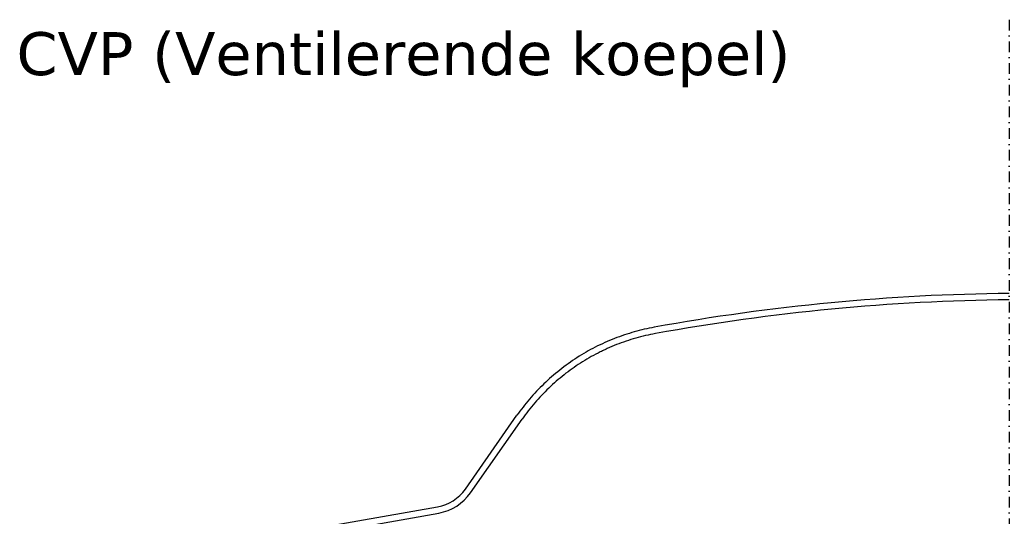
# Model space of a CAD drawing. Header units: millimetres. Extents: x -435 to 27166, y -19117 to 26500.
# Drawn here: x 24724.8 to 25185.7, y 19185.8 to 19417 of the extents above; entities that cross this region are included whole.
import ezdxf

# ---------------------------------------------------------------- set-up
doc = ezdxf.new("R2010")
doc.units = ezdxf.units.MM
doc.linetypes.add('IMPORT-DASHDOT _4_', pattern=[254, 127, -63.5, 0, -63.5])
doc.layers.add('Daglichtkoepel_Bitumen-P1-v1DWG_dwg', color=8, linetype='Continuous', lineweight=13)
doc.layers.add('VELUX_INFO', color=250, linetype='Continuous', lineweight=13)
doc.styles.add('Verdana_4', font='verdana.ttf', dxfattribs={"height": 508})

# ---------------------------------------------------------------- blocks, each defined once
blk = doc.blocks.new('Daglichtkoepel_Bitumen-P1-v1DWG_dwg-3211646-Details Appartement')
at = {"color": 250, "lineweight": 13}
for p, q in [((22730, 25259), (23341, 26133)), ((22792, 25216), (23404, 26089)), ((20449, 24706), (22402, 25050)), ((20462, 24631), (22415, 24975))]:
    blk.add_line(p, q, dxfattribs=at)
for centre, radius, start, end in [((29407, 2819), 24757, 90.5597, 100.3342), ((29407, 2819), 24681, 90.5615, 100.3342), ((22314, 25551), 508, 280, 325), ((22314, 25551), 584, 280, 325)]:
    blk.add_arc(centre, radius, start, end, dxfattribs=at)
for points, knots in [([(24966, 27175), (24887, 27160), (24808, 27142), (24651, 27097), (24572, 27071), (24418, 27011), (24342, 26977), (24194, 26901), (24121, 26859), (23981, 26769), (23912, 26720), (23782, 26617), (23719, 26562), (23600, 26447), (23543, 26387), (23437, 26263), (23387, 26199), (23341, 26133)], [0, 0, 0, 0, 0.125, 0.125, 0.25, 0.25, 0.375, 0.375, 0.5, 0.5, 0.625, 0.625, 0.75, 0.75, 0.875, 0.875, 1, 1, 1, 1]), ([(24980, 27100), (24901, 27085), (24823, 27067), (24669, 27023), (24593, 26998), (24482, 26954), (24445, 26938), (24390, 26913), (24372, 26905), (24336, 26887), (24318, 26878), (24228, 26833), (24159, 26793), (24025, 26707), (23960, 26661), (23835, 26562), (23775, 26510), (23688, 26427), (23660, 26398), (23604, 26340), (23578, 26310), (23499, 26219), (23450, 26155), (23404, 26089)], [0, 0, 0, 0, 0.125, 0.125, 0.25, 0.25, 0.3125, 0.3125, 0.34375, 0.34375, 0.375, 0.375, 0.5, 0.5, 0.625, 0.625, 0.75, 0.75, 0.8125, 0.8125, 0.875, 0.875, 1, 1, 1, 1])]:
    blk.add_open_spline(points, degree=3, knots=knots, dxfattribs=at)
at = {"layer": 'VELUX_INFO', "color": 10, "linetype": 'IMPORT-DASHDOT _4_'}
blk.add_line((29165, 30812), (29165, 19496), dxfattribs=at)
at = {"layer": 'VELUX_INFO', "color": 7, "insert": (17419, 30666), "char_height": 508, "width": 10890.25, "attachment_point": 1, "line_spacing_factor": 0.994243, "style": 'Verdana_4'}
blk.add_mtext('CVP (Ventilerende koepel)', dxfattribs=at)

msp = doc.modelspace()

# ---------------------------------------------------------------- block references
at = {"layer": 'Daglichtkoepel_Bitumen-P1-v1DWG_dwg', "color": 250, "xscale": 0.0393700796202811, "yscale": 0.0393700796202811, "zscale": 0.0393700796202811}
msp.add_blockref('Daglichtkoepel_Bitumen-P1-v1DWG_dwg-3211646-Details Appartement', (24037.5, 18203.96), dxfattribs=at)

doc.saveas('drawing.dxf')
